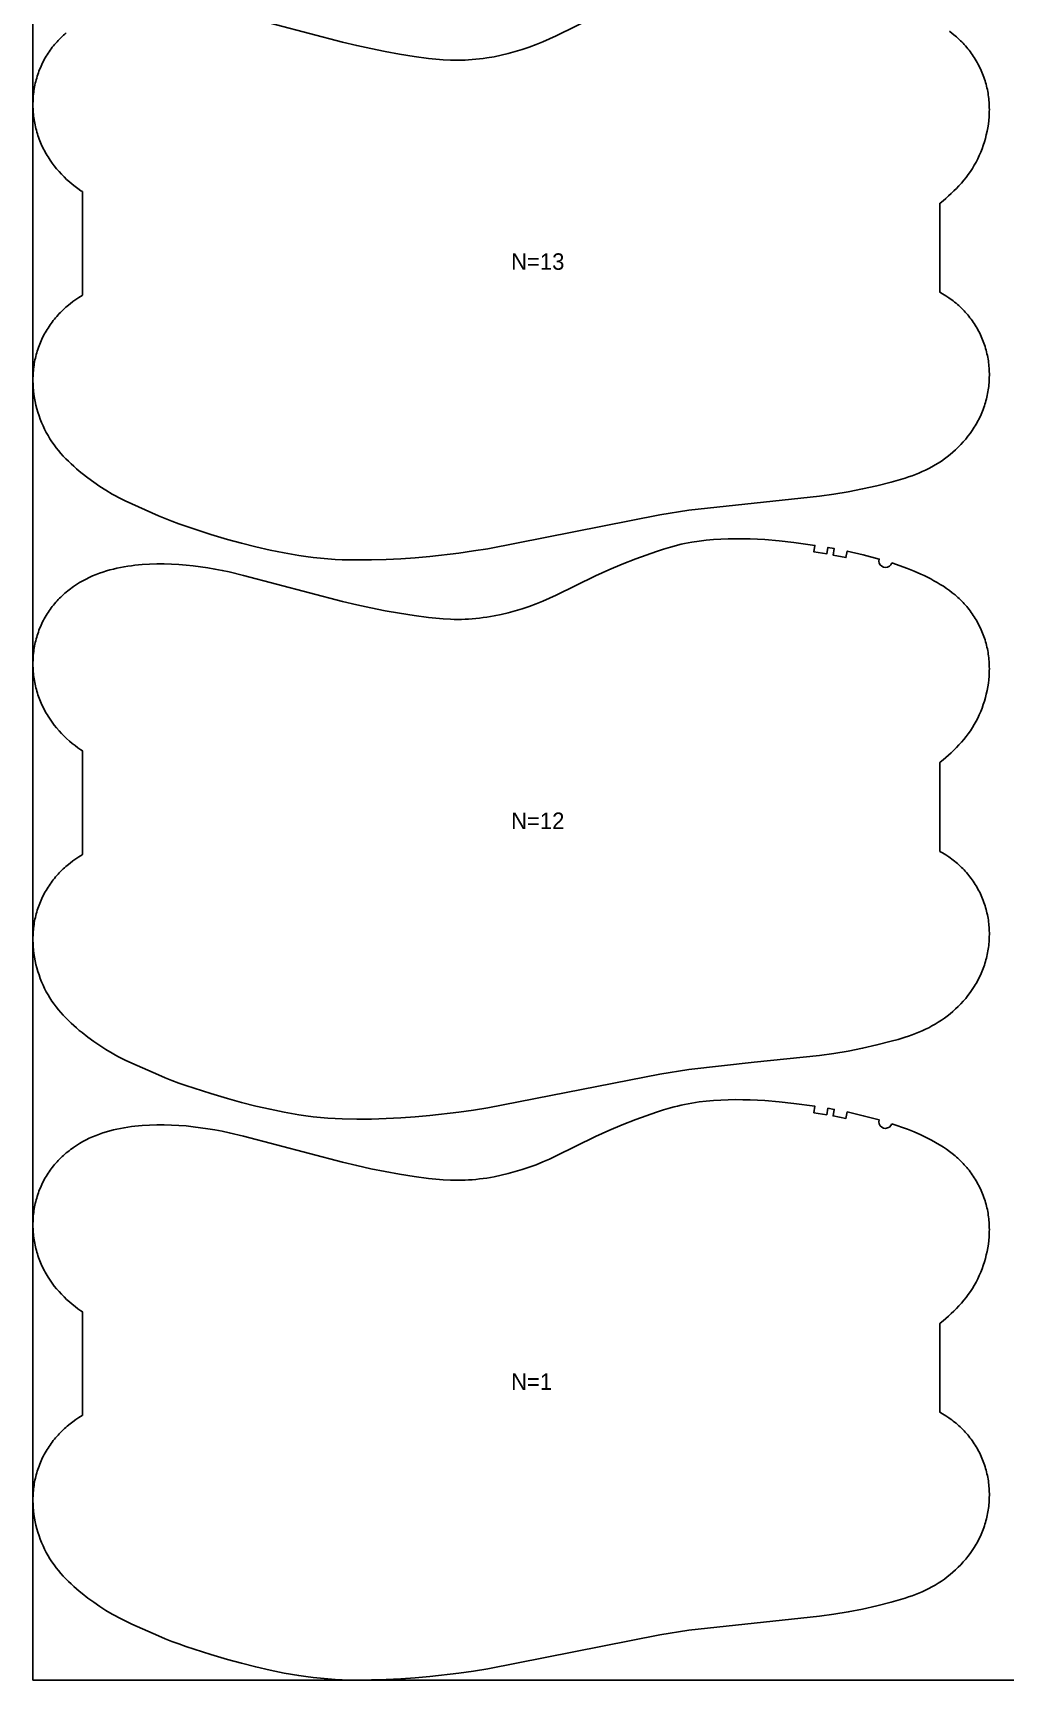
# Model space of a CAD drawing. Header units: inches. Extents: x 0 to 1789, y 0 to 1028.
# Drawn here: x 0 to 295, y 0 to 501 of the extents above; entities that cross this region are included whole.
import ezdxf

# ---------------------------------------------------------------- set-up
doc = ezdxf.new("R2010")
doc.units = ezdxf.units.IN

msp = doc.modelspace()

# ---------------------------------------------------------------- linework, layer by layer
at = {"layer": '1'}
for points in [[(0, 0), (1789.4647, 0), (1789.4647, 1027.5245), (0, 1027.5245), (0, 0)], [(260.842, 339.4864), (265.6027, 337.8097), (267.6597, 336.9796), (269.6891, 336.0843), (270.6921, 335.6106), (271.6865, 335.1187), (272.6718, 334.6079), (273.6474, 334.0775), (274.6124, 333.5269), (275.565, 332.9547), (276.503, 332.3596), (277.4243, 331.7402), (278.3267, 331.0951), (279.208, 330.423), (280.0662, 329.7225), (280.4859, 329.3612), (280.899, 328.9922), (281.3052, 328.6156), (281.7044, 328.2312), (282.0964, 327.8394), (282.4812, 327.4403), (282.8585, 327.0339), (283.2281, 326.6205), (283.5901, 326.2003), (283.9441, 325.7732), (284.2902, 325.3396), (284.628, 324.8995), (284.9576, 324.4531), (285.2787, 324.0006), (285.5911, 323.5421), (285.8949, 323.0777), (286.1897, 322.6076), (286.4755, 322.1319), (286.7522, 321.6509), (287.0195, 321.1646), (287.2776, 320.6733), (287.5261, 320.1771), (287.7651, 319.6763), (287.9945, 319.1711), (288.2142, 318.6616), (288.424, 318.148), (288.6239, 317.6305), (288.8138, 317.1093), (288.9936, 316.5846), (289.1633, 316.0566), (289.3226, 315.5255), (289.4716, 314.9914), (289.6101, 314.4546), (289.7381, 313.9152), (289.8554, 313.3735), (289.9622, 312.8296), (290.0585, 312.2837), (290.1443, 311.7361), (290.2198, 311.1868), (290.285, 310.6362), (290.3401, 310.0844), (290.3849, 309.5316), (290.4198, 308.978), (290.4446, 308.4237), (290.4596, 307.8691), (290.4647, 307.3143), (290.46, 306.7594), (290.4457, 306.2047), (290.3882, 305.0967), (290.2929, 303.9916), (290.1603, 302.8905), (289.9912, 301.7944), (289.786, 300.7044), (289.5455, 299.6214), (289.2703, 298.5463), (288.961, 297.4803), (288.6181, 296.4241), (288.2424, 295.379), (287.8339, 294.3462), (287.3928, 293.3272), (286.919, 292.3234), (286.4129, 291.3361), (285.8743, 290.3668), (285.3035, 289.4169), (284.7006, 288.4878), (284.0659, 287.5805), (283.4012, 286.6948), (282.7086, 285.8301), (281.9903, 284.9856), (281.2483, 284.1607), (280.4848, 283.3548), (279.7018, 282.5673), (278.9014, 281.7975), (278.0856, 281.0448), (277.2552, 280.3086), (276.4111, 279.5886), (275.5539, 278.8842), (275.4647, 278.8147), (275.4647, 251.8051), (276.2841, 251.3336), (277.2269, 250.7479), (278.1488, 250.1302), (278.6014, 249.8094), (279.0482, 249.4807), (279.489, 249.144), (279.9236, 248.7994), (280.3518, 248.4469), (280.7733, 248.0865), (281.188, 247.7183), (281.5956, 247.3423), (281.996, 246.9585), (282.389, 246.567), (282.7744, 246.168), (283.1521, 245.7616), (283.5219, 245.3479), (283.8836, 244.9273), (284.237, 244.4996), (284.582, 244.0652), (284.9184, 243.6242), (285.246, 243.1766), (285.5647, 242.7227), (285.8743, 242.2626), (286.1746, 241.7965), (286.4654, 241.3244), (286.7467, 240.8466), (287.0182, 240.3632), (287.2797, 239.8743), (287.5312, 239.3801), (287.7727, 238.881), (288.0041, 238.377), (288.2253, 237.8685), (288.4364, 237.3556), (288.6372, 236.8386), (288.8278, 236.3176), (289.0081, 235.793), (289.178, 235.2649), (289.3375, 234.7335), (289.4865, 234.1991), (289.6251, 233.6619), (289.7531, 233.1221), (289.8705, 232.58), (289.9773, 232.0357), (290.0735, 231.4895), (290.159, 230.9416), (290.2339, 230.3921), (290.2982, 229.8413), (290.3521, 229.2894), (290.3954, 228.7365), (290.4283, 228.1828), (290.4508, 227.6286), (290.4629, 227.074), (290.4647, 226.5192), (290.4561, 225.9645), (290.4374, 225.4099), (290.4084, 224.8558), (290.3692, 224.3022), (290.3198, 223.7495), (290.2604, 223.1977), (290.1909, 222.6471), (290.1113, 222.0979), (290.0217, 221.5502), (289.9221, 221.0043), (289.8126, 220.4604), (289.6931, 219.9186), (289.5636, 219.3791), (289.4243, 218.8422), (289.2751, 218.308), (289.1161, 217.7767), (288.9472, 217.2485), (288.7686, 216.7236), (288.5801, 216.2022), (288.382, 215.6845), (288.1741, 215.1707), (287.9565, 214.661), (287.7293, 214.1555), (287.4925, 213.6544), (287.2465, 213.1578), (286.9913, 212.6657), (286.7271, 212.1783), (286.4541, 211.6956), (286.1725, 211.2179), (285.8825, 210.745), (285.2777, 209.8147), (284.6411, 208.9054), (283.9742, 208.0179), (283.2784, 207.153), (282.5548, 206.3115), (281.8046, 205.494), (281.0287, 204.7011), (280.228, 203.9333), (279.4035, 203.1913), (278.556, 202.4756), (277.6865, 201.7867), (276.796, 201.1254), (275.8854, 200.492), (274.9559, 199.8866), (274.0086, 199.3092), (273.0447, 198.7596), (272.0654, 198.2378), (271.0719, 197.7437), (270.0653, 197.2773), (269.0469, 196.8385), (268.0177, 196.4267), (266.979, 196.0399), (265.932, 195.6754), (264.8777, 195.3306), (262.7523, 194.6897), (260.6121, 194.0962), (256.3118, 192.9974), (251.9862, 192.0125), (247.6331, 191.1501), (243.2555, 190.4223), (238.8583, 189.8304), (218.9985, 187.7444), (199.1509, 185.5453), (190.389, 184.1338), (138.1384, 173.8624), (133.7562, 173.1647), (129.3614, 172.547), (120.5474, 171.5084), (116.127, 171.1181), (111.6996, 170.8173), (107.2675, 170.6005), (102.8317, 170.4689), (98.3937, 170.431), (93.9573, 170.52), (91.7411, 170.6237), (89.5274, 170.7701), (87.317, 170.9602), (85.111, 171.1952), (82.9102, 171.4755), (80.715, 171.7983), (76.3424, 172.5569), (71.9944, 173.4436), (67.6694, 174.4368), (63.3659, 175.5197), (59.0859, 176.6907), (53.9752, 178.2106), (46.3798, 180.6658), (44.2874, 181.4031), (42.2106, 182.1809), (40.1521, 183.0048), (38.108, 183.8656), (29.9882, 187.4593), (27.9831, 188.4082), (26.005, 189.4094), (25.0289, 189.9347), (24.062, 190.4771), (22.1559, 191.6109), (20.2868, 192.8063), (18.4549, 194.059), (16.6612, 195.3661), (14.9107, 196.7299), (14.0536, 197.4342), (13.2094, 198.1543), (12.3791, 198.8904), (11.5632, 199.6431), (10.7629, 200.4129), (9.9799, 201.2004), (9.2163, 202.0063), (8.4744, 202.8312), (7.756, 203.6757), (7.0635, 204.5405), (6.3988, 205.4262), (5.7641, 206.3334), (5.1611, 207.2625), (4.5903, 208.2124), (4.0518, 209.1817), (3.5456, 210.169), (3.0719, 211.1729), (2.6308, 212.1919), (2.2223, 213.2246), (1.8465, 214.2698), (1.5037, 215.3259), (1.1944, 216.392), (0.9191, 217.467), (0.6786, 218.5501), (0.4735, 219.6401), (0.3043, 220.7361), (0.1718, 221.8372), (0.0765, 222.9423), (0.019, 224.0503), (0.0047, 224.605), (0, 225.1599), (0.0051, 225.7147), (0.02, 226.2694), (0.0449, 226.8236), (0.0797, 227.3772), (0.1246, 227.93), (0.1796, 228.4818), (0.2449, 229.0325), (0.3204, 229.5817), (0.4062, 230.1293), (0.5025, 230.6752), (0.6092, 231.2191), (0.7266, 231.7609), (0.8546, 232.3002), (0.9931, 232.837), (1.1421, 233.3711), (1.3014, 233.9022), (1.471, 234.4302), (1.6509, 234.9549), (1.8408, 235.4761), (2.0407, 235.9936), (2.2505, 236.5072), (2.4702, 237.0167), (2.6995, 237.522), (2.9385, 238.0228), (3.1871, 238.5189), (3.4451, 239.0102), (3.7125, 239.4965), (3.9891, 239.9776), (4.2749, 240.4532), (4.5698, 240.9233), (4.8735, 241.3877), (5.186, 241.8462), (5.5071, 242.2988), (5.8366, 242.7452), (6.1745, 243.1852), (6.5205, 243.6189), (6.8746, 244.0459), (7.2365, 244.4662), (7.6062, 244.8796), (7.9835, 245.2859), (8.3682, 245.6851), (8.7603, 246.0769), (9.1595, 246.4612), (9.5657, 246.8379), (9.9788, 247.2068), (10.3985, 247.5682), (11.2566, 248.2687), (12.138, 248.9408), (13.0403, 249.5858), (13.9616, 250.2052), (14.8996, 250.8003), (15, 250.8606), (15, 282.3723), (14.5792, 282.6464), (13.6686, 283.2798), (12.7781, 283.9411), (11.9087, 284.6299), (11.0612, 285.3456), (10.2366, 286.0877), (9.436, 286.8555), (8.66, 287.6484), (7.9098, 288.4659), (7.1863, 289.3074), (6.4904, 290.1723), (5.8235, 291.0597), (5.187, 291.9691), (4.5822, 292.8994), (4.2921, 293.3722), (4.0105, 293.85), (3.7375, 294.3326), (3.4734, 294.8201), (3.2182, 295.3121), (2.9721, 295.8088), (2.7354, 296.3099), (2.5082, 296.8154), (2.2906, 297.3251), (2.0827, 297.8389), (1.8845, 298.3566), (1.6961, 298.878), (1.5174, 299.4029), (1.3486, 299.931), (1.1895, 300.4623), (1.0404, 300.9966), (0.901, 301.5335), (0.7716, 302.073), (0.6521, 302.6148), (0.5425, 303.1587), (0.443, 303.7046), (0.3534, 304.2523), (0.2738, 304.8015), (0.2043, 305.3521), (0.1448, 305.9039), (0.0955, 306.4566), (0.0563, 307.0102), (0.0273, 307.5643), (0.0085, 308.1188), (0, 308.6736), (0.0018, 309.2284), (0.0139, 309.7829), (0.0364, 310.3372), (0.0693, 310.8908), (0.1126, 311.4437), (0.1664, 311.9957), (0.2308, 312.5465), (0.3057, 313.0959), (0.3912, 313.6439), (0.4874, 314.1901), (0.5942, 314.7344), (0.7116, 315.2765), (0.8396, 315.8163), (0.9782, 316.3535), (1.1272, 316.8879), (1.2867, 317.4192), (1.4566, 317.9473), (1.6369, 318.472), (1.8274, 318.9929), (2.0283, 319.51), (2.2394, 320.0229), (2.4606, 320.5314), (2.692, 321.0354), (2.9335, 321.5345), (3.185, 322.0286), (3.4465, 322.5175), (3.718, 323.001), (3.9992, 323.4788), (4.2901, 323.9508), (4.5904, 324.417), (4.9, 324.8771), (5.2187, 325.331), (5.5463, 325.7785), (5.8827, 326.2196), (6.2277, 326.654), (6.5811, 327.0816), (6.9428, 327.5023), (7.3125, 327.9159), (7.6902, 328.3223), (8.0756, 328.7213), (8.4687, 329.1128), (8.8691, 329.4967), (9.2767, 329.8727), (9.6914, 330.2409), (10.1129, 330.6013), (10.5411, 330.9538), (10.9756, 331.2984), (11.4164, 331.635), (11.8632, 331.9638), (12.3159, 332.2846), (13.2378, 332.9023), (14.1805, 333.488), (15.1425, 334.0415), (16.122, 334.5627), (17.1176, 335.0515), (18.128, 335.5084), (19.1519, 335.934), (20.1883, 336.3288), (21.2358, 336.6935), (22.2932, 337.0286), (23.3595, 337.3347), (24.4333, 337.6124), (25.5136, 337.8624), (26.5997, 338.0859), (27.6907, 338.2843), (28.7862, 338.459), (29.8853, 338.6113), (30.9875, 338.7425), (33.1982, 338.9474), (35.4135, 339.0828), (37.6312, 339.1518), (39.8496, 339.1558), (42.067, 339.096), (44.2819, 338.9745), (46.4932, 338.7955), (48.7002, 338.5637), (50.902, 338.2841), (53.0977, 337.9604), (55.2862, 337.5927), (57.4664, 337.18), (59.637, 336.7215), (63.95, 335.6809), (93.996, 327.7909), (98.3136, 326.765), (102.6485, 325.8153), (107.0006, 324.9476), (111.3676, 324.1597), (115.7484, 323.4555), (120.1472, 322.87), (122.3548, 322.6363), (124.5668, 322.4551), (126.782, 322.3387), (127.8904, 322.3085), (128.9992, 322.2991), (130.108, 322.3117), (131.2165, 322.3461), (132.3243, 322.4021), (133.431, 322.4794), (134.5362, 322.5775), (135.6394, 322.6962), (136.7402, 322.8351), (137.8383, 322.9938), (140.0247, 323.3693), (142.1972, 323.8184), (144.3547, 324.3366), (146.4962, 324.9194), (148.6203, 325.5633), (150.7247, 326.2682), (152.8068, 327.0349), (154.8639, 327.8643), (156.895, 328.7547), (158.9047, 329.6937), (170.8462, 335.5814), (174.8933, 337.4011), (178.9892, 339.1095), (183.1227, 340.722), (189.389, 342.9718), (191.4985, 343.6614), (193.6232, 344.2984), (194.6921, 344.5921), (195.7661, 344.8668), (196.8453, 345.1208), (197.9294, 345.3543), (199.0179, 345.5678), (200.1103, 345.7619), (202.3048, 346.0941), (204.5089, 346.355), (206.7191, 346.5496), (208.9335, 346.6842), (211.1508, 346.7655), (213.3696, 346.8005), (215.5886, 346.7947), (217.807, 346.7491), (220.0241, 346.6634), (222.2391, 346.5376), (226.6612, 346.171), (231.0722, 345.6812), (237.4664, 344.8067), (237.1664, 342.8293), (241.0772, 342.1981), (241.4153, 344.1694), (243.3847, 343.8206), (243.0249, 341.8533), (246.8997, 341.0945), (247.31, 343.052), (252.1729, 341.893), (257.014, 340.6464), (256.9335, 340.0291), (257.0466, 339.417), (257.3424, 338.8693), (257.7924, 338.4391), (258.3527, 338.168), (258.9693, 338.0824), (259.5824, 338.1905), (260.1325, 338.4819), (260.5664, 338.9282), (260.842, 339.4864)], [(260.842, 169.0554), (265.6027, 167.3787), (267.6597, 166.5486), (269.6891, 165.6533), (270.6921, 165.1796), (271.6865, 164.6877), (272.6718, 164.1769), (273.6474, 163.6465), (274.6124, 163.0959), (275.565, 162.5237), (276.503, 161.9286), (277.4243, 161.3092), (278.3267, 160.6641), (279.208, 159.992), (280.0662, 159.2915), (280.4859, 158.9302), (280.899, 158.5612), (281.3052, 158.1846), (281.7044, 157.8002), (282.0964, 157.4084), (282.4812, 157.0093), (282.8585, 156.6029), (283.2281, 156.1895), (283.5901, 155.7693), (283.9441, 155.3422), (284.2902, 154.9086), (284.628, 154.4685), (284.9576, 154.0221), (285.2787, 153.5696), (285.5911, 153.1111), (285.8949, 152.6467), (286.1897, 152.1766), (286.4755, 151.7009), (286.7522, 151.2199), (287.0195, 150.7336), (287.2776, 150.2423), (287.5261, 149.7461), (287.7651, 149.2453), (287.9945, 148.7401), (288.2142, 148.2306), (288.424, 147.717), (288.6239, 147.1995), (288.8138, 146.6783), (288.9936, 146.1536), (289.1633, 145.6256), (289.3226, 145.0945), (289.4716, 144.5604), (289.6101, 144.0236), (289.7381, 143.4842), (289.8554, 142.9425), (289.9622, 142.3986), (290.0585, 141.8527), (290.1443, 141.3051), (290.2198, 140.7558), (290.285, 140.2052), (290.3401, 139.6534), (290.3849, 139.1006), (290.4198, 138.547), (290.4446, 137.9927), (290.4596, 137.4381), (290.4647, 136.8833), (290.46, 136.3284), (290.4457, 135.7737), (290.3882, 134.6657), (290.2929, 133.5606), (290.1603, 132.4595), (289.9912, 131.3634), (289.786, 130.2734), (289.5455, 129.1904), (289.2703, 128.1153), (288.961, 127.0493), (288.6181, 125.9931), (288.2424, 124.948), (287.8339, 123.9152), (287.3928, 122.8962), (286.919, 121.8924), (286.4129, 120.9051), (285.8743, 119.9358), (285.3035, 118.9859), (284.7006, 118.0568), (284.0659, 117.1495), (283.4012, 116.2638), (282.7086, 115.3991), (281.9903, 114.5546), (281.2483, 113.7297), (280.4848, 112.9238), (279.7018, 112.1363), (278.9014, 111.3665), (278.0856, 110.6138), (277.2552, 109.8776), (276.4111, 109.1576), (275.5539, 108.4532), (275.4647, 108.3837), (275.4647, 81.3741), (276.2841, 80.9026), (277.2269, 80.3169), (278.1488, 79.6992), (278.6014, 79.3784), (279.0482, 79.0497), (279.489, 78.713), (279.9236, 78.3684), (280.3518, 78.0159), (280.7733, 77.6555), (281.188, 77.2873), (281.5956, 76.9113), (281.996, 76.5275), (282.389, 76.136), (282.7744, 75.737), (283.1521, 75.3306), (283.5219, 74.9169), (283.8836, 74.4963), (284.237, 74.0686), (284.582, 73.6342), (284.9184, 73.1932), (285.246, 72.7456), (285.5647, 72.2917), (285.8743, 71.8316), (286.1746, 71.3655), (286.4654, 70.8934), (286.7467, 70.4156), (287.0182, 69.9322), (287.2797, 69.4433), (287.5312, 68.9491), (287.7727, 68.45), (288.0041, 67.946), (288.2253, 67.4375), (288.4364, 66.9246), (288.6372, 66.4076), (288.8278, 65.8866), (289.0081, 65.362), (289.178, 64.8339), (289.3375, 64.3025), (289.4865, 63.7681), (289.6251, 63.2309), (289.7531, 62.6911), (289.8705, 62.149), (289.9773, 61.6047), (290.0735, 61.0585), (290.159, 60.5106), (290.2339, 59.9611), (290.2982, 59.4103), (290.3521, 58.8584), (290.3954, 58.3055), (290.4283, 57.7518), (290.4508, 57.1976), (290.4629, 56.643), (290.4647, 56.0882), (290.4561, 55.5335), (290.4374, 54.9789), (290.4084, 54.4248), (290.3692, 53.8712), (290.3198, 53.3185), (290.2604, 52.7667), (290.1909, 52.2161), (290.1113, 51.6669), (290.0217, 51.1192), (289.9221, 50.5733), (289.8126, 50.0294), (289.6931, 49.4876), (289.5636, 48.9481), (289.4243, 48.4112), (289.2751, 47.877), (289.1161, 47.3457), (288.9472, 46.8175), (288.7686, 46.2926), (288.5801, 45.7712), (288.382, 45.2535), (288.1741, 44.7397), (287.9565, 44.23), (287.7293, 43.7245), (287.4925, 43.2234), (287.2465, 42.7268), (286.9913, 42.2347), (286.7271, 41.7473), (286.4541, 41.2646), (286.1725, 40.7869), (285.8825, 40.314), (285.2777, 39.3837), (284.6411, 38.4744), (283.9742, 37.5869), (283.2784, 36.722), (282.5548, 35.8805), (281.8046, 35.063), (281.0287, 34.2701), (280.228, 33.5023), (279.4035, 32.7603), (278.556, 32.0446), (277.6865, 31.3557), (276.796, 30.6944), (275.8854, 30.061), (274.9559, 29.4556), (274.0086, 28.8782), (273.0447, 28.3286), (272.0654, 27.8068), (271.0719, 27.3127), (270.0653, 26.8463), (269.0469, 26.4075), (268.0177, 25.9957), (266.979, 25.6089), (265.932, 25.2444), (264.8777, 24.8996), (262.7523, 24.2587), (260.6121, 23.6652), (256.3118, 22.5664), (251.9862, 21.5815), (247.6331, 20.7191), (243.2555, 19.9913), (238.8583, 19.3994), (218.9985, 17.3134), (199.1509, 15.1143), (190.389, 13.7028), (138.1384, 3.4314), (133.7562, 2.7337), (129.3614, 2.116), (120.5474, 1.0774), (116.127, 0.6871), (111.6996, 0.3863), (107.2675, 0.1695), (102.8317, 0.0379), (98.3937, 0), (93.9573, 0.089), (91.7411, 0.1927), (89.5274, 0.3391), (87.317, 0.5292), (85.111, 0.7642), (82.9102, 1.0445), (80.715, 1.3673), (76.3424, 2.1259), (71.9944, 3.0126), (67.6694, 4.0058), (63.3659, 5.0887), (59.0859, 6.2597), (53.9752, 7.7796), (46.3798, 10.2348), (44.2874, 10.9721), (42.2106, 11.7499), (40.1521, 12.5738), (38.108, 13.4346), (29.9882, 17.0283), (27.9831, 17.9772), (26.005, 18.9784), (25.0289, 19.5037), (24.062, 20.0461), (22.1559, 21.1799), (20.2868, 22.3753), (18.4549, 23.628), (16.6612, 24.9351), (14.9107, 26.2989), (14.0536, 27.0032), (13.2094, 27.7233), (12.3791, 28.4594), (11.5632, 29.2121), (10.7629, 29.9819), (9.9799, 30.7694), (9.2163, 31.5753), (8.4744, 32.4002), (7.756, 33.2447), (7.0635, 34.1095), (6.3988, 34.9952), (5.7641, 35.9024), (5.1611, 36.8315), (4.5903, 37.7814), (4.0518, 38.7507), (3.5456, 39.738), (3.0719, 40.7419), (2.6308, 41.7609), (2.2223, 42.7936), (1.8465, 43.8388), (1.5037, 44.8949), (1.1944, 45.961), (0.9191, 47.036), (0.6786, 48.1191), (0.4735, 49.2091), (0.3043, 50.3051), (0.1718, 51.4062), (0.0765, 52.5113), (0.019, 53.6193), (0.0047, 54.174), (0, 54.7289), (0.0051, 55.2837), (0.02, 55.8384), (0.0449, 56.3926), (0.0797, 56.9462), (0.1246, 57.499), (0.1796, 58.0508), (0.2449, 58.6015), (0.3204, 59.1507), (0.4062, 59.6983), (0.5025, 60.2442), (0.6092, 60.7881), (0.7266, 61.3299), (0.8546, 61.8692), (0.9931, 62.406), (1.1421, 62.9401), (1.3014, 63.4712), (1.471, 63.9992), (1.6509, 64.5239), (1.8408, 65.0451), (2.0407, 65.5626), (2.2505, 66.0762), (2.4702, 66.5857), (2.6995, 67.091), (2.9385, 67.5918), (3.1871, 68.0879), (3.4451, 68.5792), (3.7125, 69.0655), (3.9891, 69.5466), (4.2749, 70.0222), (4.5698, 70.4923), (4.8735, 70.9567), (5.186, 71.4152), (5.5071, 71.8678), (5.8366, 72.3142), (6.1745, 72.7542), (6.5205, 73.1879), (6.8746, 73.6149), (7.2365, 74.0352), (7.6062, 74.4486), (7.9835, 74.8549), (8.3682, 75.2541), (8.7603, 75.6459), (9.1595, 76.0302), (9.5657, 76.4069), (9.9788, 76.7758), (10.3985, 77.1372), (11.2566, 77.8377), (12.138, 78.5098), (13.0403, 79.1548), (13.9616, 79.7742), (14.8996, 80.3693), (15, 80.4296), (15, 111.9413), (14.5792, 112.2154), (13.6686, 112.8488), (12.7781, 113.5101), (11.9087, 114.1989), (11.0612, 114.9146), (10.2366, 115.6567), (9.436, 116.4245), (8.66, 117.2174), (7.9098, 118.0349), (7.1863, 118.8764), (6.4904, 119.7413), (5.8235, 120.6287), (5.187, 121.5381), (4.5822, 122.4684), (4.2921, 122.9412), (4.0105, 123.419), (3.7375, 123.9016), (3.4734, 124.3891), (3.2182, 124.8811), (2.9721, 125.3778), (2.7354, 125.8789), (2.5082, 126.3844), (2.2906, 126.8941), (2.0827, 127.4079), (1.8845, 127.9256), (1.6961, 128.447), (1.5174, 128.9719), (1.3486, 129.5), (1.1895, 130.0313), (1.0404, 130.5656), (0.901, 131.1025), (0.7716, 131.642), (0.6521, 132.1838), (0.5425, 132.7277), (0.443, 133.2736), (0.3534, 133.8213), (0.2738, 134.3705), (0.2043, 134.9211), (0.1448, 135.4729), (0.0955, 136.0256), (0.0563, 136.5792), (0.0273, 137.1333), (0.0085, 137.6878), (0, 138.2426), (0.0018, 138.7974), (0.0139, 139.3519), (0.0364, 139.9062), (0.0693, 140.4598), (0.1126, 141.0127), (0.1664, 141.5647), (0.2308, 142.1155), (0.3057, 142.6649), (0.3912, 143.2129), (0.4874, 143.7591), (0.5942, 144.3034), (0.7116, 144.8455), (0.8396, 145.3853), (0.9782, 145.9225), (1.1272, 146.4569), (1.2867, 146.9882), (1.4566, 147.5163), (1.6369, 148.041), (1.8274, 148.5619), (2.0283, 149.079), (2.2394, 149.5919), (2.4606, 150.1004), (2.692, 150.6044), (2.9335, 151.1035), (3.185, 151.5976), (3.4465, 152.0865), (3.718, 152.57), (3.9992, 153.0478), (4.2901, 153.5198), (4.5904, 153.986), (4.9, 154.4461), (5.2187, 154.9), (5.5463, 155.3475), (5.8827, 155.7886), (6.2277, 156.223), (6.5811, 156.6506), (6.9428, 157.0713), (7.3125, 157.4849), (7.6902, 157.8913), (8.0756, 158.2903), (8.4687, 158.6818), (8.8691, 159.0657), (9.2767, 159.4417), (9.6914, 159.8099), (10.1129, 160.1703), (10.5411, 160.5228), (10.9756, 160.8674), (11.4164, 161.204), (11.8632, 161.5328), (12.3159, 161.8536), (13.2378, 162.4713), (14.1805, 163.057), (15.1425, 163.6105), (16.122, 164.1317), (17.1176, 164.6205), (18.128, 165.0774), (19.1519, 165.503), (20.1883, 165.8978), (21.2358, 166.2625), (22.2932, 166.5976), (23.3595, 166.9037), (24.4333, 167.1814), (25.5136, 167.4314), (26.5997, 167.6549), (27.6907, 167.8533), (28.7862, 168.028), (29.8853, 168.1803), (30.9875, 168.3115), (33.1982, 168.5164), (35.4135, 168.6518), (37.6312, 168.7208), (39.8496, 168.7248), (42.067, 168.665), (44.2819, 168.5435), (46.4932, 168.3645), (48.7002, 168.1327), (50.902, 167.8531), (53.0977, 167.5294), (55.2862, 167.1617), (57.4664, 166.749), (59.637, 166.2905), (63.95, 165.2499), (93.996, 157.3599), (98.3136, 156.334), (102.6485, 155.3843), (107.0006, 154.5166), (111.3676, 153.7287), (115.7484, 153.0245), (120.1472, 152.439), (122.3548, 152.2053), (124.5668, 152.0241), (126.782, 151.9077), (127.8904, 151.8775), (128.9992, 151.8681), (130.108, 151.8807), (131.2165, 151.9151), (132.3243, 151.9711), (133.431, 152.0484), (134.5362, 152.1465), (135.6394, 152.2652), (136.7402, 152.4041), (137.8383, 152.5628), (140.0247, 152.9383), (142.1972, 153.3874), (144.3547, 153.9056), (146.4962, 154.4884), (148.6203, 155.1323), (150.7247, 155.8372), (152.8068, 156.6039), (154.8639, 157.4333), (156.895, 158.3237), (158.9047, 159.2627), (170.8462, 165.1504), (174.8933, 166.9701), (178.9892, 168.6785), (183.1227, 170.291), (189.389, 172.5408), (191.4985, 173.2304), (193.6232, 173.8674), (194.6921, 174.1611), (195.7661, 174.4358), (196.8453, 174.6898), (197.9294, 174.9233), (199.0179, 175.1368), (200.1103, 175.3309), (202.3048, 175.6631), (204.5089, 175.924), (206.7191, 176.1186), (208.9335, 176.2532), (211.1508, 176.3345), (213.3696, 176.3695), (215.5886, 176.3637), (217.807, 176.3181), (220.0241, 176.2324), (222.2391, 176.1066), (226.6612, 175.74), (231.0722, 175.2502), (237.4664, 174.3757), (237.1664, 172.3983), (241.0772, 171.7671), (241.4153, 173.7384), (243.3847, 173.3896), (243.0249, 171.4223), (246.8997, 170.6635), (247.31, 172.621), (252.1729, 171.462), (257.014, 170.2154), (256.9335, 169.5981), (257.0466, 168.986), (257.3424, 168.4383), (257.7924, 168.0081), (258.3527, 167.737), (258.9693, 167.6514), (259.5824, 167.7595), (260.1325, 168.0509), (260.5664, 168.4972), (260.842, 169.0554)]]:
    msp.add_lwpolyline(points, close=True, dxfattribs=at)
for points in [[(63.95, 505.6119), (93.996, 497.7219), (98.3136, 496.696), (102.6485, 495.7463), (107.0006, 494.8786), (111.3676, 494.0907), (115.7484, 493.3865), (120.1472, 492.801), (122.3548, 492.5673), (124.5668, 492.3861), (126.782, 492.2697), (127.8904, 492.2395), (128.9992, 492.2301), (130.108, 492.2427), (131.2165, 492.2771), (132.3243, 492.3331), (133.431, 492.4104), (134.5362, 492.5085), (135.6394, 492.6272), (136.7402, 492.7661), (137.8383, 492.9248), (140.0247, 493.3003), (142.1972, 493.7494), (144.3547, 494.2676), (146.4962, 494.8504), (148.6203, 495.4943), (150.7247, 496.1992), (152.8068, 496.9659), (154.8639, 497.7953), (156.895, 498.6857), (158.9047, 499.6247), (170.8462, 505.5124)], [(278.3267, 501.0261), (279.208, 500.354), (280.0662, 499.6535), (280.4859, 499.2922), (280.899, 498.9232), (281.3052, 498.5466), (281.7044, 498.1622), (282.0964, 497.7704), (282.4812, 497.3713), (282.8585, 496.9649), (283.2281, 496.5515), (283.5901, 496.1313), (283.9441, 495.7042), (284.2902, 495.2706), (284.628, 494.8305), (284.9576, 494.3841), (285.2787, 493.9316), (285.5911, 493.4731), (285.8949, 493.0087), (286.1897, 492.5386), (286.4755, 492.0629), (286.7522, 491.5819), (287.0195, 491.0956), (287.2776, 490.6043), (287.5261, 490.1081), (287.7651, 489.6073), (287.9945, 489.1021), (288.2142, 488.5926), (288.424, 488.079), (288.6239, 487.5615), (288.8138, 487.0403), (288.9936, 486.5156), (289.1633, 485.9876), (289.3226, 485.4565), (289.4716, 484.9224), (289.6101, 484.3856), (289.7381, 483.8462), (289.8554, 483.3045), (289.9622, 482.7606), (290.0585, 482.2147), (290.1443, 481.6671), (290.2198, 481.1178), (290.285, 480.5672), (290.3401, 480.0154), (290.3849, 479.4626), (290.4198, 478.909), (290.4446, 478.3547), (290.4596, 477.8001), (290.4647, 477.2453), (290.46, 476.6904), (290.4457, 476.1357), (290.3882, 475.0277), (290.2929, 473.9226), (290.1603, 472.8215), (289.9912, 471.7254), (289.786, 470.6354), (289.5455, 469.5524), (289.2703, 468.4773), (288.961, 467.4113), (288.6181, 466.3551), (288.2424, 465.31), (287.8339, 464.2772), (287.3928, 463.2582), (286.919, 462.2544), (286.4129, 461.2671), (285.8743, 460.2978), (285.3035, 459.3479), (284.7006, 458.4188), (284.0659, 457.5115), (283.4012, 456.6258), (282.7086, 455.7611), (281.9903, 454.9166), (281.2483, 454.0917), (280.4848, 453.2858), (279.7018, 452.4983), (278.9014, 451.7285), (278.0856, 450.9758), (277.2552, 450.2396), (276.4111, 449.5196), (275.5539, 448.8152), (275.4647, 448.7457), (275.4647, 421.7361), (276.2841, 421.2646), (277.2269, 420.6789), (278.1488, 420.0612), (278.6014, 419.7404), (279.0482, 419.4117), (279.489, 419.075), (279.9236, 418.7304), (280.3518, 418.3779), (280.7733, 418.0175), (281.188, 417.6493), (281.5956, 417.2733), (281.996, 416.8895), (282.389, 416.498), (282.7744, 416.099), (283.1521, 415.6926), (283.5219, 415.2789), (283.8836, 414.8583), (284.237, 414.4306), (284.582, 413.9962), (284.9184, 413.5552), (285.246, 413.1076), (285.5647, 412.6537), (285.8743, 412.1936), (286.1746, 411.7275), (286.4654, 411.2554), (286.7467, 410.7776), (287.0182, 410.2942), (287.2797, 409.8053), (287.5312, 409.3111), (287.7727, 408.812), (288.0041, 408.308), (288.2253, 407.7995), (288.4364, 407.2866), (288.6372, 406.7696), (288.8278, 406.2486), (289.0081, 405.724), (289.178, 405.1959), (289.3375, 404.6645), (289.4865, 404.1301), (289.6251, 403.5929), (289.7531, 403.0531), (289.8705, 402.511), (289.9773, 401.9667), (290.0735, 401.4205), (290.159, 400.8726), (290.2339, 400.3231), (290.2982, 399.7723), (290.3521, 399.2204), (290.3954, 398.6675), (290.4283, 398.1138), (290.4508, 397.5596), (290.4629, 397.005), (290.4647, 396.4502), (290.4561, 395.8955), (290.4374, 395.3409), (290.4084, 394.7868), (290.3692, 394.2332), (290.3198, 393.6805), (290.2604, 393.1287), (290.1909, 392.5781), (290.1113, 392.0289), (290.0217, 391.4812), (289.9221, 390.9353), (289.8126, 390.3914), (289.6931, 389.8496), (289.5636, 389.3101), (289.4243, 388.7732), (289.2751, 388.239), (289.1161, 387.7077), (288.9472, 387.1795), (288.7686, 386.6546), (288.5801, 386.1332), (288.382, 385.6155), (288.1741, 385.1017), (287.9565, 384.592), (287.7293, 384.0865), (287.4925, 383.5854), (287.2465, 383.0888), (286.9913, 382.5967), (286.7271, 382.1093), (286.4541, 381.6266), (286.1725, 381.1489), (285.8825, 380.676), (285.2777, 379.7457), (284.6411, 378.8364), (283.9742, 377.9489), (283.2784, 377.084), (282.5548, 376.2425), (281.8046, 375.425), (281.0287, 374.6321), (280.228, 373.8643), (279.4035, 373.1223), (278.556, 372.4066), (277.6865, 371.7177), (276.796, 371.0564), (275.8854, 370.423), (274.9559, 369.8176), (274.0086, 369.2402), (273.0447, 368.6906), (272.0654, 368.1688), (271.0719, 367.6747), (270.0653, 367.2083), (269.0469, 366.7695), (268.0177, 366.3577), (266.979, 365.9709), (265.932, 365.6064), (264.8777, 365.2616), (262.7523, 364.6207), (260.6121, 364.0272), (256.3118, 362.9284), (251.9862, 361.9435), (247.6331, 361.0811), (243.2555, 360.3533), (238.8583, 359.7614), (218.9985, 357.6754), (199.1509, 355.4763), (190.389, 354.0648), (138.1384, 343.7934), (133.7562, 343.0957), (129.3614, 342.478), (120.5474, 341.4394), (116.127, 341.0491), (111.6996, 340.7483), (107.2675, 340.5315), (102.8317, 340.3999), (98.3937, 340.362), (93.9573, 340.451), (91.7411, 340.5547), (89.5274, 340.7011), (87.317, 340.8912), (85.111, 341.1262), (82.9102, 341.4065), (80.715, 341.7293), (76.3424, 342.4879), (71.9944, 343.3746), (67.6694, 344.3678), (63.3659, 345.4507), (59.0859, 346.6217), (53.9752, 348.1416), (46.3798, 350.5968), (44.2874, 351.3341), (42.2106, 352.1119), (40.1521, 352.9358), (38.108, 353.7966), (29.9882, 357.3903), (27.9831, 358.3392), (26.005, 359.3404), (25.0289, 359.8657), (24.062, 360.4081), (22.1559, 361.5419), (20.2868, 362.7373), (18.4549, 363.99), (16.6612, 365.2971), (14.9107, 366.6609), (14.0536, 367.3652), (13.2094, 368.0853), (12.3791, 368.8214), (11.5632, 369.5741), (10.7629, 370.3439), (9.9799, 371.1314), (9.2163, 371.9373), (8.4744, 372.7622), (7.756, 373.6067), (7.0635, 374.4715), (6.3988, 375.3572), (5.7641, 376.2644), (5.1611, 377.1935), (4.5903, 378.1434), (4.0518, 379.1127), (3.5456, 380.1), (3.0719, 381.1039), (2.6308, 382.1229), (2.2223, 383.1556), (1.8465, 384.2008), (1.5037, 385.2569), (1.1944, 386.323), (0.9191, 387.398), (0.6786, 388.4811), (0.4735, 389.5711), (0.3043, 390.6671), (0.1718, 391.7682), (0.0765, 392.8733), (0.019, 393.9813), (0.0047, 394.536), (0, 395.0909), (0.0051, 395.6457), (0.02, 396.2004), (0.0449, 396.7546), (0.0797, 397.3082), (0.1246, 397.861), (0.1796, 398.4128), (0.2449, 398.9635), (0.3204, 399.5127), (0.4062, 400.0603), (0.5025, 400.6062), (0.6092, 401.1501), (0.7266, 401.6919), (0.8546, 402.2312), (0.9931, 402.768), (1.1421, 403.3021), (1.3014, 403.8332), (1.471, 404.3612), (1.6509, 404.8859), (1.8408, 405.4071), (2.0407, 405.9246), (2.2505, 406.4382), (2.4702, 406.9477), (2.6995, 407.453), (2.9385, 407.9538), (3.1871, 408.4499), (3.4451, 408.9412), (3.7125, 409.4275), (3.9891, 409.9086), (4.2749, 410.3842), (4.5698, 410.8543), (4.8735, 411.3187), (5.186, 411.7772), (5.5071, 412.2298), (5.8366, 412.6762), (6.1745, 413.1162), (6.5205, 413.5499), (6.8746, 413.9769), (7.2365, 414.3972), (7.6062, 414.8106), (7.9835, 415.2169), (8.3682, 415.6161), (8.7603, 416.0079), (9.1595, 416.3922), (9.5657, 416.7689), (9.9788, 417.1378), (10.3985, 417.4992), (11.2566, 418.1997), (12.138, 418.8718), (13.0403, 419.5168), (13.9616, 420.1362), (14.8996, 420.7313), (15, 420.7916), (15, 452.3033), (14.5792, 452.5774), (13.6686, 453.2108), (12.7781, 453.8721), (11.9087, 454.5609), (11.0612, 455.2766), (10.2366, 456.0187), (9.436, 456.7865), (8.66, 457.5794), (7.9098, 458.3969), (7.1863, 459.2384), (6.4904, 460.1033), (5.8235, 460.9907), (5.187, 461.9001), (4.5822, 462.8304), (4.2921, 463.3032), (4.0105, 463.781), (3.7375, 464.2636), (3.4734, 464.7511), (3.2182, 465.2431), (2.9721, 465.7398), (2.7354, 466.2409), (2.5082, 466.7464), (2.2906, 467.2561), (2.0827, 467.7699), (1.8845, 468.2876), (1.6961, 468.809), (1.5174, 469.3339), (1.3486, 469.862), (1.1895, 470.3933), (1.0404, 470.9276), (0.901, 471.4645), (0.7716, 472.004), (0.6521, 472.5458), (0.5425, 473.0897), (0.443, 473.6356), (0.3534, 474.1833), (0.2738, 474.7325), (0.2043, 475.2831), (0.1448, 475.8349), (0.0955, 476.3876), (0.0563, 476.9412), (0.0273, 477.4953), (0.0085, 478.0498), (0, 478.6046), (0.0018, 479.1594), (0.0139, 479.7139), (0.0364, 480.2682), (0.0693, 480.8218), (0.1126, 481.3747), (0.1664, 481.9267), (0.2308, 482.4775), (0.3057, 483.0269), (0.3912, 483.5749), (0.4874, 484.1211), (0.5942, 484.6654), (0.7116, 485.2075), (0.8396, 485.7473), (0.9782, 486.2845), (1.1272, 486.8189), (1.2867, 487.3502), (1.4566, 487.8783), (1.6369, 488.403), (1.8274, 488.9239), (2.0283, 489.441), (2.2394, 489.9539), (2.4606, 490.4624), (2.692, 490.9664), (2.9335, 491.4655), (3.185, 491.9596), (3.4465, 492.4485), (3.718, 492.932), (3.9992, 493.4098), (4.2901, 493.8818), (4.5904, 494.348), (4.9, 494.8081), (5.2187, 495.262), (5.5463, 495.7095), (5.8827, 496.1506), (6.2277, 496.585), (6.5811, 497.0126), (6.9428, 497.4333), (7.3125, 497.8469), (7.6902, 498.2533), (8.0756, 498.6523), (8.4687, 499.0438), (8.8691, 499.4277), (9.2767, 499.8037), (9.6914, 500.1719), (10.1129, 500.5323)]]:
    msp.add_lwpolyline(points, dxfattribs=at)

# ---------------------------------------------------------------- texts
for s, p in [('N=13', (145.2323, 428.5467)), ('N=12', (145.2323, 258.6157)), ('N=1', (145.2323, 88.1847))]:
    msp.add_text(s, height=5, dxfattribs=at).set_placement(p)

doc.saveas('drawing.dxf')
